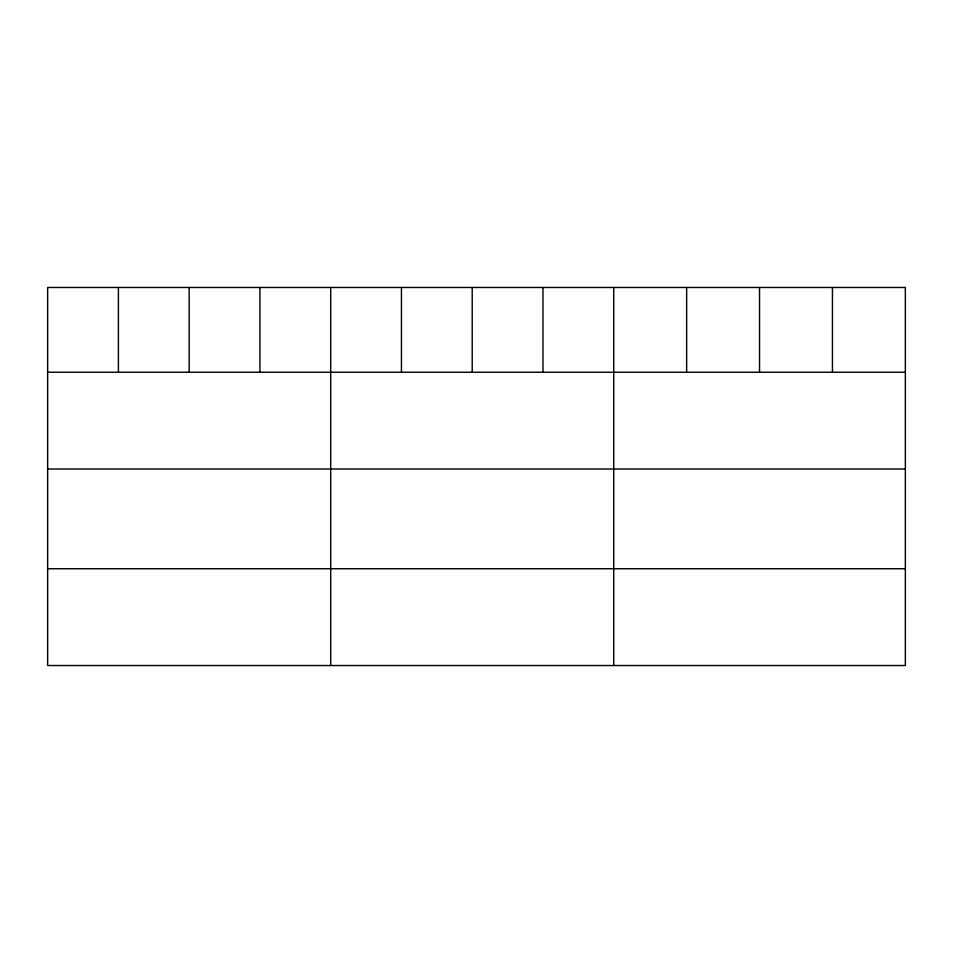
<?xml version="1.0" encoding="UTF-8"?>
<svg xmlns="http://www.w3.org/2000/svg" width="953" height="953" viewBox="0 0 953 953"><rect width="100%" height="100%" fill="white"/><g stroke="black" fill="none" stroke-linecap="round" stroke-linejoin="round"><path stroke-width="1.43" d="M47.65 372.242L905.35 372.242M47.65 469.019L905.35 469.019M47.65 568.738L905.35 568.738M832.445 287.472L832.445 372.242M759.541 287.472L759.541 372.242M686.636 287.472L686.636 372.242M613.732 287.472L613.732 665.528M542.972 287.472L542.972 372.242M472.211 287.472L472.211 372.242M401.451 287.472L401.451 372.242M330.691 287.472L330.691 665.528M259.931 287.472L259.931 372.242M189.171 287.472L189.171 372.242M118.41 287.472L118.41 372.242M905.35 287.472L47.65 287.472L47.65 665.528L905.35 665.528L905.35 287.472"/></g></svg>
